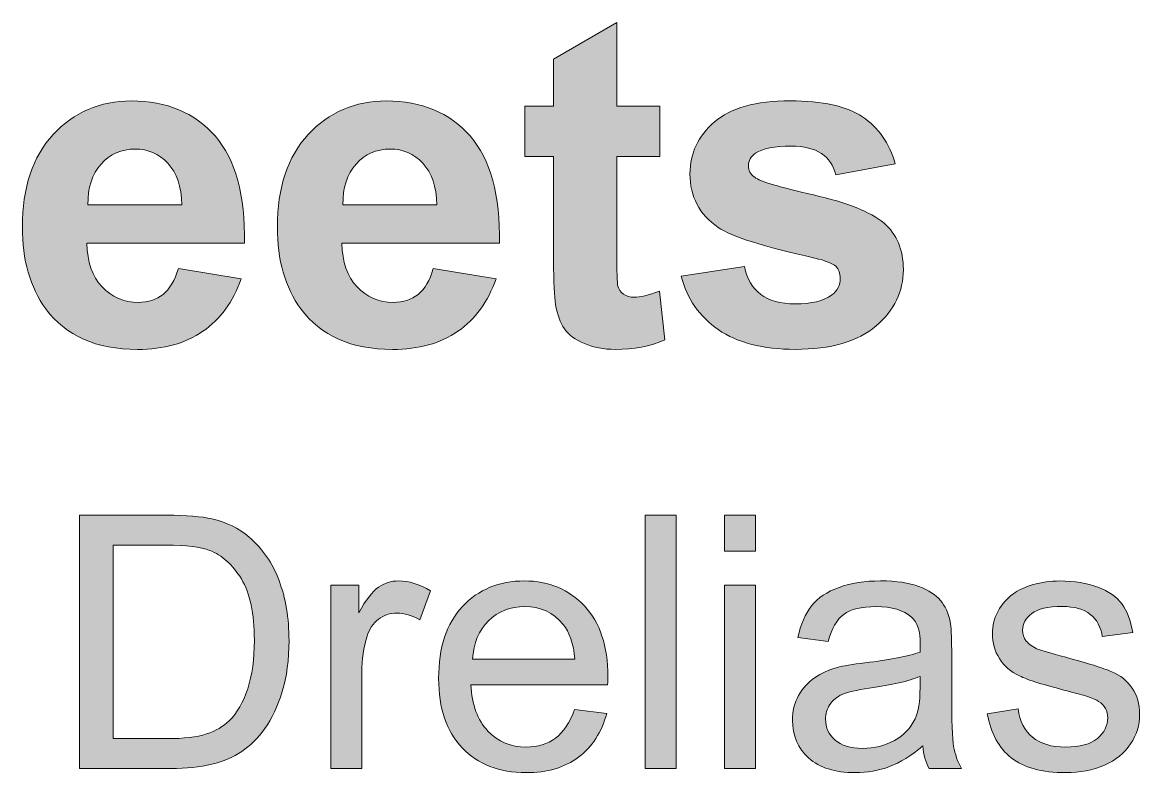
# Model space of a CAD drawing. Header units: inches. Extents: x 1117 to 1992, y -2324 to -585.
# Drawn here: x 1633.4 to 1655.5, y -1680.94 to -1666.1 of the extents above; entities that cross this region are included whole.
import ezdxf

# ---------------------------------------------------------------- set-up
doc = ezdxf.new("R2010")
doc.units = ezdxf.units.IN
doc.header["$MEASUREMENT"] = 0
doc.layers.add('Layer 1', color=7, linetype='Continuous')

# ---------------------------------------------------------------- blocks, each defined once
blk = doc.blocks.new('block 244')
at = {"layer": 'Layer 1', "true_color": 0x010101}
h = blk.add_hatch(color=18, dxfattribs=at)
h.dxf.hatch_style = 2
edge = h.paths.add_edge_path()
edge.add_spline(control_points=[(1646.009, -1667.756), (1646.009, -1667.756), (1646.009, -1668.749), (1646.009, -1668.749), (1646.009, -1668.749), (1645.159, -1668.749), (1645.159, -1668.749), (1645.159, -1668.749), (1645.159, -1670.645), (1645.159, -1670.645), (1645.159, -1671.028), (1645.166, -1671.252), (1645.183, -1671.316), (1645.199, -1671.379), (1645.236, -1671.431), (1645.293, -1671.472), (1645.351, -1671.513), (1645.421, -1671.534), (1645.504, -1671.534), (1645.619, -1671.534), (1645.787, -1671.495), (1646.004, -1671.415), (1646.004, -1671.415), (1646.111, -1672.38), (1646.111, -1672.38), (1645.822, -1672.505), (1645.494, -1672.566), (1645.128, -1672.566), (1644.903, -1672.566), (1644.701, -1672.529), (1644.521, -1672.453), (1644.34, -1672.378), (1644.208, -1672.281), (1644.125, -1672.161), (1644.041, -1672.041), (1643.982, -1671.88), (1643.95, -1671.676), (1643.923, -1671.531), (1643.91, -1671.239), (1643.91, -1670.799), (1643.91, -1670.799), (1643.91, -1668.748), (1643.91, -1668.748), (1643.91, -1668.748), (1643.338, -1668.748), (1643.338, -1668.748), (1643.338, -1668.748), (1643.338, -1667.756), (1643.338, -1667.756), (1643.338, -1667.756), (1643.91, -1667.756), (1643.91, -1667.756), (1643.91, -1667.756), (1643.91, -1666.822), (1643.91, -1666.822), (1643.91, -1666.822), (1645.159, -1666.095), (1645.159, -1666.095), (1645.159, -1666.095), (1645.159, -1667.756), (1645.159, -1667.756), (1645.159, -1667.756), (1646.009, -1667.756), (1646.009, -1667.756), (1646.009, -1667.756), (1646.009, -1667.756), (1646.009, -1667.756)], knot_values=[0, 0, 0, 0, 1, 1, 1, 2, 2, 2, 3, 3, 3, 4, 4, 4, 5, 5, 5, 6, 6, 6, 7, 7, 7, 8, 8, 8, 9, 9, 9, 10, 10, 10, 11, 11, 11, 12, 12, 12, 13, 13, 13, 14, 14, 14, 15, 15, 15, 16, 16, 16, 17, 17, 17, 18, 18, 18, 19, 19, 19, 20, 20, 20, 21, 21, 21, 22, 22, 22, 22], degree=3, periodic=1)
h = blk.add_hatch(color=18, dxfattribs=at)
h.dxf.hatch_style = 2
edge = h.paths.add_edge_path()
edge.add_spline(control_points=[(1636.487, -1670.963), (1636.487, -1670.963), (1637.727, -1671.171), (1637.727, -1671.171), (1637.568, -1671.626), (1637.316, -1671.972), (1636.972, -1672.209), (1636.627, -1672.448), (1636.197, -1672.567), (1635.681, -1672.567), (1634.863, -1672.567), (1634.258, -1672.299), (1633.865, -1671.765), (1633.555, -1671.337), (1633.401, -1670.797), (1633.401, -1670.144), (1633.401, -1669.365), (1633.605, -1668.754), (1634.011, -1668.313), (1634.419, -1667.872), (1634.934, -1667.651), (1635.558, -1667.651), (1636.257, -1667.651), (1636.81, -1667.882), (1637.213, -1668.344), (1637.618, -1668.807), (1637.811, -1669.514), (1637.794, -1670.468), (1637.794, -1670.468), (1634.676, -1670.468), (1634.676, -1670.468), (1634.684, -1670.837), (1634.786, -1671.124), (1634.978, -1671.329), (1635.169, -1671.534), (1635.409, -1671.637), (1635.695, -1671.637), (1635.89, -1671.637), (1636.054, -1671.585), (1636.187, -1671.478), (1636.318, -1671.371), (1636.419, -1671.2), (1636.487, -1670.963)], knot_values=[0, 0, 0, 0, 1, 1, 1, 2, 2, 2, 3, 3, 3, 4, 4, 4, 5, 5, 5, 6, 6, 6, 7, 7, 7, 8, 8, 8, 9, 9, 9, 10, 10, 10, 11, 11, 11, 12, 12, 12, 13, 13, 13, 14, 14, 14, 14], degree=3, periodic=1)
edge = h.paths.add_edge_path()
edge.add_spline(control_points=[(1636.557, -1669.705), (1636.549, -1669.345), (1636.455, -1669.072), (1636.278, -1668.884), (1636.101, -1668.697), (1635.886, -1668.603), (1635.632, -1668.603), (1635.36, -1668.603), (1635.136, -1668.702), (1634.958, -1668.9), (1634.781, -1669.098), (1634.694, -1669.366), (1634.697, -1669.705), (1634.697, -1669.705), (1636.557, -1669.705), (1636.557, -1669.705), (1636.557, -1669.705), (1636.557, -1669.705), (1636.557, -1669.705)], knot_values=[0, 0, 0, 0, 1, 1, 1, 2, 2, 2, 3, 3, 3, 4, 4, 4, 5, 5, 5, 6, 6, 6, 6], degree=3, periodic=1)
h = blk.add_hatch(color=18, dxfattribs=at)
h.dxf.hatch_style = 2
edge = h.paths.add_edge_path()
edge.add_spline(control_points=[(1641.531, -1670.963), (1641.531, -1670.963), (1642.771, -1671.171), (1642.771, -1671.171), (1642.612, -1671.626), (1642.36, -1671.972), (1642.016, -1672.209), (1641.672, -1672.448), (1641.242, -1672.567), (1640.725, -1672.567), (1639.907, -1672.567), (1639.302, -1672.299), (1638.91, -1671.765), (1638.599, -1671.337), (1638.445, -1670.797), (1638.445, -1670.144), (1638.445, -1669.365), (1638.649, -1668.754), (1639.056, -1668.313), (1639.463, -1667.872), (1639.978, -1667.651), (1640.602, -1667.651), (1641.301, -1667.651), (1641.854, -1667.882), (1642.258, -1668.344), (1642.662, -1668.807), (1642.855, -1669.514), (1642.839, -1670.468), (1642.839, -1670.468), (1639.721, -1670.468), (1639.721, -1670.468), (1639.729, -1670.837), (1639.83, -1671.124), (1640.022, -1671.329), (1640.214, -1671.534), (1640.454, -1671.637), (1640.739, -1671.637), (1640.935, -1671.637), (1641.099, -1671.585), (1641.232, -1671.478), (1641.363, -1671.371), (1641.463, -1671.2), (1641.531, -1670.963)], knot_values=[0, 0, 0, 0, 1, 1, 1, 2, 2, 2, 3, 3, 3, 4, 4, 4, 5, 5, 5, 6, 6, 6, 7, 7, 7, 8, 8, 8, 9, 9, 9, 10, 10, 10, 11, 11, 11, 12, 12, 12, 13, 13, 13, 14, 14, 14, 14], degree=3, periodic=1)
edge = h.paths.add_edge_path()
edge.add_spline(control_points=[(1641.602, -1669.705), (1641.593, -1669.345), (1641.5, -1669.072), (1641.323, -1668.884), (1641.146, -1668.697), (1640.93, -1668.603), (1640.676, -1668.603), (1640.404, -1668.603), (1640.18, -1668.702), (1640.003, -1668.9), (1639.826, -1669.098), (1639.739, -1669.366), (1639.741, -1669.705), (1639.741, -1669.705), (1641.602, -1669.705), (1641.602, -1669.705), (1641.602, -1669.705), (1641.602, -1669.705), (1641.602, -1669.705)], knot_values=[0, 0, 0, 0, 1, 1, 1, 2, 2, 2, 3, 3, 3, 4, 4, 4, 5, 5, 5, 6, 6, 6, 6], degree=3, periodic=1)
h = blk.add_hatch(color=18, dxfattribs=at)
h.dxf.hatch_style = 2
edge = h.paths.add_edge_path()
edge.add_spline(control_points=[(1646.435, -1671.118), (1646.435, -1671.118), (1647.684, -1670.928), (1647.684, -1670.928), (1647.736, -1671.171), (1647.845, -1671.354), (1648.007, -1671.479), (1648.17, -1671.604), (1648.397, -1671.667), (1648.689, -1671.667), (1649.011, -1671.667), (1649.253, -1671.608), (1649.416, -1671.49), (1649.526, -1671.408), (1649.58, -1671.296), (1649.58, -1671.158), (1649.58, -1671.063), (1649.55, -1670.986), (1649.491, -1670.923), (1649.429, -1670.864), (1649.291, -1670.81), (1649.075, -1670.759), (1648.071, -1670.538), (1647.434, -1670.336), (1647.166, -1670.152), (1646.794, -1669.898), (1646.608, -1669.545), (1646.608, -1669.093), (1646.608, -1668.686), (1646.768, -1668.343), (1647.091, -1668.066), (1647.412, -1667.789), (1647.911, -1667.649), (1648.588, -1667.649), (1649.231, -1667.649), (1649.709, -1667.754), (1650.023, -1667.965), (1650.335, -1668.174), (1650.551, -1668.484), (1650.669, -1668.895), (1650.669, -1668.895), (1649.496, -1669.112), (1649.496, -1669.112), (1649.444, -1668.928), (1649.35, -1668.788), (1649.209, -1668.691), (1649.069, -1668.594), (1648.869, -1668.545), (1648.609, -1668.545), (1648.281, -1668.545), (1648.047, -1668.591), (1647.905, -1668.682), (1647.81, -1668.747), (1647.764, -1668.832), (1647.764, -1668.935), (1647.764, -1669.024), (1647.805, -1669.099), (1647.888, -1669.161), (1648, -1669.244), (1648.388, -1669.36), (1649.05, -1669.511), (1649.714, -1669.661), (1650.176, -1669.846), (1650.44, -1670.064), (1650.7, -1670.285), (1650.829, -1670.594), (1650.829, -1670.989), (1650.829, -1671.421), (1650.649, -1671.791), (1650.29, -1672.101), (1649.929, -1672.411), (1649.396, -1672.566), (1648.691, -1672.566), (1648.05, -1672.566), (1647.543, -1672.436), (1647.169, -1672.176), (1646.794, -1671.917), (1646.55, -1671.564), (1646.435, -1671.118)], knot_values=[0, 0, 0, 0, 1, 1, 1, 2, 2, 2, 3, 3, 3, 4, 4, 4, 5, 5, 5, 6, 6, 6, 7, 7, 7, 8, 8, 8, 9, 9, 9, 10, 10, 10, 11, 11, 11, 12, 12, 12, 13, 13, 13, 14, 14, 14, 15, 15, 15, 16, 16, 16, 17, 17, 17, 18, 18, 18, 19, 19, 19, 20, 20, 20, 21, 21, 21, 22, 22, 22, 23, 23, 23, 24, 24, 24, 25, 25, 25, 26, 26, 26, 26], degree=3, periodic=1)
h = blk.add_hatch(color=18, dxfattribs=at)
h.dxf.hatch_style = 2
edge = h.paths.add_edge_path()
edge.add_spline(control_points=[(1634.532, -1680.86), (1634.532, -1680.86), (1634.532, -1675.849), (1634.532, -1675.849), (1634.532, -1675.849), (1636.258, -1675.849), (1636.258, -1675.849), (1636.648, -1675.849), (1636.945, -1675.874), (1637.15, -1675.921), (1637.437, -1675.988), (1637.682, -1676.106), (1637.885, -1676.28), (1638.149, -1676.504), (1638.347, -1676.789), (1638.478, -1677.137), (1638.609, -1677.484), (1638.676, -1677.881), (1638.676, -1678.328), (1638.676, -1678.708), (1638.631, -1679.045), (1638.542, -1679.339), (1638.453, -1679.633), (1638.339, -1679.876), (1638.199, -1680.069), (1638.061, -1680.262), (1637.908, -1680.413), (1637.743, -1680.523), (1637.578, -1680.634), (1637.379, -1680.718), (1637.146, -1680.775), (1636.913, -1680.832), (1636.643, -1680.86), (1636.341, -1680.86), (1636.341, -1680.86), (1634.532, -1680.86), (1634.532, -1680.86), (1634.532, -1680.86), (1634.532, -1680.86), (1634.532, -1680.86)], knot_values=[0, 0, 0, 0, 1, 1, 1, 2, 2, 2, 3, 3, 3, 4, 4, 4, 5, 5, 5, 6, 6, 6, 7, 7, 7, 8, 8, 8, 9, 9, 9, 10, 10, 10, 11, 11, 11, 12, 12, 12, 13, 13, 13, 13], degree=3, periodic=1)
edge = h.paths.add_edge_path()
edge.add_spline(control_points=[(1635.195, -1680.269), (1635.195, -1680.269), (1636.265, -1680.269), (1636.265, -1680.269), (1636.595, -1680.269), (1636.854, -1680.239), (1637.043, -1680.176), (1637.23, -1680.115), (1637.381, -1680.028), (1637.491, -1679.917), (1637.648, -1679.76), (1637.77, -1679.549), (1637.859, -1679.283), (1637.947, -1679.018), (1637.99, -1678.696), (1637.99, -1678.318), (1637.99, -1677.794), (1637.904, -1677.391), (1637.733, -1677.109), (1637.561, -1676.828), (1637.352, -1676.639), (1637.106, -1676.543), (1636.928, -1676.475), (1636.643, -1676.441), (1636.248, -1676.441), (1636.248, -1676.441), (1635.195, -1676.441), (1635.195, -1676.441), (1635.195, -1676.441), (1635.195, -1680.269), (1635.195, -1680.269), (1635.195, -1680.269), (1635.195, -1680.269), (1635.195, -1680.269)], knot_values=[0, 0, 0, 0, 1, 1, 1, 2, 2, 2, 3, 3, 3, 4, 4, 4, 5, 5, 5, 6, 6, 6, 7, 7, 7, 8, 8, 8, 9, 9, 9, 10, 10, 10, 11, 11, 11, 11], degree=3, periodic=1)
h = blk.add_hatch(color=18, dxfattribs=at)
h.dxf.hatch_style = 2
h.paths.add_polyline_path([(1645.719, -1680.86), (1645.719, -1675.849), (1646.335, -1675.849), (1646.335, -1680.86)])
h = blk.add_hatch(color=18, dxfattribs=at)
h.dxf.hatch_style = 2
h.paths.add_polyline_path([(1647.292, -1676.557), (1647.292, -1675.849), (1647.907, -1675.849), (1647.907, -1676.557)])
h.paths.add_polyline_path([(1647.292, -1680.86), (1647.292, -1677.23), (1647.907, -1677.23), (1647.907, -1680.86)])
h = blk.add_hatch(color=18, dxfattribs=at)
h.dxf.hatch_style = 2
edge = h.paths.add_edge_path()
edge.add_spline(control_points=[(1639.502, -1680.86), (1639.502, -1680.86), (1639.502, -1677.23), (1639.502, -1677.23), (1639.502, -1677.23), (1640.056, -1677.23), (1640.056, -1677.23), (1640.056, -1677.23), (1640.056, -1677.781), (1640.056, -1677.781), (1640.196, -1677.524), (1640.327, -1677.354), (1640.446, -1677.272), (1640.565, -1677.19), (1640.697, -1677.148), (1640.841, -1677.148), (1641.048, -1677.148), (1641.26, -1677.215), (1641.473, -1677.347), (1641.473, -1677.347), (1641.261, -1677.918), (1641.261, -1677.918), (1641.11, -1677.829), (1640.96, -1677.785), (1640.81, -1677.785), (1640.676, -1677.785), (1640.555, -1677.825), (1640.448, -1677.906), (1640.341, -1677.987), (1640.264, -1678.099), (1640.22, -1678.243), (1640.151, -1678.462), (1640.117, -1678.701), (1640.117, -1678.961), (1640.117, -1678.961), (1640.117, -1680.861), (1640.117, -1680.861), (1640.117, -1680.861), (1639.502, -1680.86), (1639.502, -1680.86), (1639.502, -1680.86), (1639.502, -1680.86), (1639.502, -1680.86)], knot_values=[0, 0, 0, 0, 1, 1, 1, 2, 2, 2, 3, 3, 3, 4, 4, 4, 5, 5, 5, 6, 6, 6, 7, 7, 7, 8, 8, 8, 9, 9, 9, 10, 10, 10, 11, 11, 11, 12, 12, 12, 13, 13, 13, 14, 14, 14, 14], degree=3, periodic=1)
h = blk.add_hatch(color=18, dxfattribs=at)
h.dxf.hatch_style = 2
edge = h.paths.add_edge_path()
edge.add_spline(control_points=[(1644.325, -1679.691), (1644.325, -1679.691), (1644.96, -1679.77), (1644.96, -1679.77), (1644.861, -1680.142), (1644.674, -1680.43), (1644.404, -1680.635), (1644.132, -1680.84), (1643.786, -1680.942), (1643.365, -1680.942), (1642.834, -1680.942), (1642.413, -1680.779), (1642.102, -1680.452), (1641.791, -1680.124), (1641.636, -1679.666), (1641.636, -1679.076), (1641.636, -1678.466), (1641.793, -1677.992), (1642.107, -1677.655), (1642.423, -1677.317), (1642.831, -1677.148), (1643.332, -1677.148), (1643.817, -1677.148), (1644.214, -1677.314), (1644.521, -1677.644), (1644.828, -1677.975), (1644.983, -1678.439), (1644.983, -1679.038), (1644.983, -1679.075), (1644.982, -1679.13), (1644.979, -1679.203), (1644.979, -1679.203), (1642.273, -1679.203), (1642.273, -1679.203), (1642.295, -1679.601), (1642.408, -1679.906), (1642.611, -1680.119), (1642.813, -1680.331), (1643.066, -1680.437), (1643.369, -1680.437), (1643.595, -1680.437), (1643.788, -1680.377), (1643.947, -1680.259), (1644.105, -1680.14), (1644.231, -1679.951), (1644.325, -1679.691)], knot_values=[0, 0, 0, 0, 1, 1, 1, 2, 2, 2, 3, 3, 3, 4, 4, 4, 5, 5, 5, 6, 6, 6, 7, 7, 7, 8, 8, 8, 9, 9, 9, 10, 10, 10, 11, 11, 11, 12, 12, 12, 13, 13, 13, 14, 14, 14, 15, 15, 15, 15], degree=3, periodic=1)
edge = h.paths.add_edge_path()
edge.add_spline(control_points=[(1642.305, -1678.697), (1642.305, -1678.697), (1644.332, -1678.697), (1644.332, -1678.697), (1644.304, -1678.391), (1644.226, -1678.162), (1644.099, -1678.01), (1643.902, -1677.773), (1643.649, -1677.654), (1643.337, -1677.654), (1643.055, -1677.654), (1642.816, -1677.749), (1642.624, -1677.938), (1642.431, -1678.127), (1642.325, -1678.38), (1642.305, -1678.697)], knot_values=[0, 0, 0, 0, 1, 1, 1, 2, 2, 2, 3, 3, 3, 4, 4, 4, 5, 5, 5, 5], degree=3, periodic=1)
h = blk.add_hatch(color=18, dxfattribs=at)
h.dxf.hatch_style = 2
edge = h.paths.add_edge_path()
edge.add_spline(control_points=[(1651.212, -1680.413), (1650.984, -1680.607), (1650.764, -1680.744), (1650.554, -1680.823), (1650.343, -1680.903), (1650.117, -1680.942), (1649.876, -1680.942), (1649.477, -1680.942), (1649.171, -1680.846), (1648.956, -1680.651), (1648.743, -1680.456), (1648.635, -1680.206), (1648.635, -1679.904), (1648.635, -1679.726), (1648.676, -1679.564), (1648.757, -1679.417), (1648.838, -1679.27), (1648.943, -1679.152), (1649.074, -1679.063), (1649.205, -1678.975), (1649.353, -1678.907), (1649.517, -1678.862), (1649.638, -1678.83), (1649.82, -1678.799), (1650.065, -1678.769), (1650.56, -1678.71), (1650.926, -1678.639), (1651.161, -1678.557), (1651.163, -1678.472), (1651.164, -1678.418), (1651.164, -1678.396), (1651.164, -1678.146), (1651.107, -1677.969), (1650.991, -1677.866), (1650.834, -1677.727), (1650.6, -1677.657), (1650.29, -1677.657), (1650.001, -1677.657), (1649.787, -1677.708), (1649.65, -1677.81), (1649.512, -1677.911), (1649.41, -1678.091), (1649.345, -1678.348), (1649.345, -1678.348), (1648.743, -1678.266), (1648.743, -1678.266), (1648.797, -1678.009), (1648.887, -1677.801), (1649.013, -1677.642), (1649.138, -1677.484), (1649.319, -1677.362), (1649.557, -1677.276), (1649.794, -1677.191), (1650.068, -1677.148), (1650.38, -1677.148), (1650.69, -1677.148), (1650.942, -1677.185), (1651.135, -1677.258), (1651.329, -1677.331), (1651.472, -1677.423), (1651.563, -1677.533), (1651.655, -1677.643), (1651.718, -1677.783), (1651.754, -1677.952), (1651.775, -1678.057), (1651.785, -1678.246), (1651.785, -1678.519), (1651.785, -1678.519), (1651.785, -1679.339), (1651.785, -1679.339), (1651.785, -1679.911), (1651.798, -1680.273), (1651.824, -1680.424), (1651.85, -1680.576), (1651.902, -1680.721), (1651.979, -1680.86), (1651.979, -1680.86), (1651.337, -1680.86), (1651.337, -1680.86), (1651.271, -1680.733), (1651.23, -1680.583), (1651.212, -1680.413)], knot_values=[0, 0, 0, 0, 1, 1, 1, 2, 2, 2, 3, 3, 3, 4, 4, 4, 5, 5, 5, 6, 6, 6, 7, 7, 7, 8, 8, 8, 9, 9, 9, 10, 10, 10, 11, 11, 11, 12, 12, 12, 13, 13, 13, 14, 14, 14, 15, 15, 15, 16, 16, 16, 17, 17, 17, 18, 18, 18, 19, 19, 19, 20, 20, 20, 21, 21, 21, 22, 22, 22, 23, 23, 23, 24, 24, 24, 25, 25, 25, 26, 26, 26, 27, 27, 27, 27], degree=3, periodic=1)
edge = h.paths.add_edge_path()
edge.add_spline(control_points=[(1651.161, -1679.039), (1650.937, -1679.13), (1650.602, -1679.207), (1650.156, -1679.271), (1649.903, -1679.308), (1649.723, -1679.349), (1649.619, -1679.394), (1649.514, -1679.44), (1649.434, -1679.506), (1649.376, -1679.594), (1649.319, -1679.682), (1649.291, -1679.779), (1649.291, -1679.886), (1649.291, -1680.05), (1649.353, -1680.188), (1649.477, -1680.297), (1649.601, -1680.406), (1649.782, -1680.461), (1650.022, -1680.461), (1650.259, -1680.461), (1650.47, -1680.409), (1650.654, -1680.306), (1650.838, -1680.202), (1650.975, -1680.06), (1651.06, -1679.88), (1651.127, -1679.741), (1651.16, -1679.536), (1651.16, -1679.265), (1651.16, -1679.265), (1651.161, -1679.039), (1651.161, -1679.039), (1651.161, -1679.039), (1651.161, -1679.039), (1651.161, -1679.039)], knot_values=[0, 0, 0, 0, 1, 1, 1, 2, 2, 2, 3, 3, 3, 4, 4, 4, 5, 5, 5, 6, 6, 6, 7, 7, 7, 8, 8, 8, 9, 9, 9, 10, 10, 10, 11, 11, 11, 11], degree=3, periodic=1)
h = blk.add_hatch(color=18, dxfattribs=at)
h.dxf.hatch_style = 2
edge = h.paths.add_edge_path()
edge.add_spline(control_points=[(1652.49, -1679.777), (1652.49, -1679.777), (1653.099, -1679.681), (1653.099, -1679.681), (1653.133, -1679.925), (1653.228, -1680.112), (1653.384, -1680.242), (1653.54, -1680.372), (1653.759, -1680.437), (1654.039, -1680.437), (1654.321, -1680.437), (1654.531, -1680.379), (1654.668, -1680.264), (1654.804, -1680.149), (1654.873, -1680.014), (1654.873, -1679.86), (1654.873, -1679.72), (1654.812, -1679.611), (1654.691, -1679.531), (1654.607, -1679.477), (1654.397, -1679.407), (1654.062, -1679.322), (1653.611, -1679.208), (1653.298, -1679.11), (1653.124, -1679.027), (1652.95, -1678.944), (1652.818, -1678.828), (1652.728, -1678.682), (1652.637, -1678.535), (1652.592, -1678.373), (1652.592, -1678.194), (1652.592, -1678.033), (1652.629, -1677.883), (1652.703, -1677.745), (1652.777, -1677.608), (1652.878, -1677.493), (1653.005, -1677.401), (1653.1, -1677.331), (1653.231, -1677.271), (1653.396, -1677.222), (1653.56, -1677.173), (1653.739, -1677.149), (1653.927, -1677.149), (1654.213, -1677.149), (1654.463, -1677.19), (1654.677, -1677.272), (1654.893, -1677.354), (1655.052, -1677.465), (1655.155, -1677.605), (1655.258, -1677.745), (1655.328, -1677.933), (1655.367, -1678.168), (1655.367, -1678.168), (1654.765, -1678.249), (1654.765, -1678.249), (1654.738, -1678.063), (1654.659, -1677.917), (1654.528, -1677.812), (1654.397, -1677.707), (1654.212, -1677.655), (1653.973, -1677.655), (1653.69, -1677.655), (1653.488, -1677.702), (1653.368, -1677.795), (1653.247, -1677.889), (1653.187, -1677.998), (1653.187, -1678.124), (1653.187, -1678.203), (1653.211, -1678.275), (1653.262, -1678.338), (1653.312, -1678.405), (1653.391, -1678.459), (1653.498, -1678.502), (1653.559, -1678.525), (1653.74, -1678.578), (1654.041, -1678.659), (1654.476, -1678.775), (1654.78, -1678.871), (1654.952, -1678.945), (1655.124, -1679.019), (1655.259, -1679.127), (1655.357, -1679.268), (1655.455, -1679.409), (1655.504, -1679.584), (1655.504, -1679.794), (1655.504, -1679.999), (1655.445, -1680.192), (1655.324, -1680.374), (1655.204, -1680.555), (1655.032, -1680.695), (1654.806, -1680.794), (1654.58, -1680.893), (1654.325, -1680.942), (1654.041, -1680.942), (1653.569, -1680.942), (1653.209, -1680.845), (1652.962, -1680.648), (1652.716, -1680.452), (1652.559, -1680.162), (1652.49, -1679.777)], knot_values=[0, 0, 0, 0, 1, 1, 1, 2, 2, 2, 3, 3, 3, 4, 4, 4, 5, 5, 5, 6, 6, 6, 7, 7, 7, 8, 8, 8, 9, 9, 9, 10, 10, 10, 11, 11, 11, 12, 12, 12, 13, 13, 13, 14, 14, 14, 15, 15, 15, 16, 16, 16, 17, 17, 17, 18, 18, 18, 19, 19, 19, 20, 20, 20, 21, 21, 21, 22, 22, 22, 23, 23, 23, 24, 24, 24, 25, 25, 25, 26, 26, 26, 27, 27, 27, 28, 28, 28, 29, 29, 29, 30, 30, 30, 31, 31, 31, 32, 32, 32, 33, 33, 33, 33], degree=3, periodic=1)
at = {"layer": 'Layer 1', "lineweight": 0}
for points in [[(1645.719, -1680.86), (1645.719, -1675.849), (1646.335, -1675.849), (1646.335, -1680.86), (1645.719, -1680.86)], [(1647.292, -1676.557), (1647.292, -1675.849), (1647.907, -1675.849), (1647.907, -1676.557), (1647.292, -1676.557)], [(1647.292, -1680.86), (1647.292, -1677.23), (1647.907, -1677.23), (1647.907, -1680.86), (1647.292, -1680.86)]]:
    blk.add_lwpolyline(points, dxfattribs=at)
for points, knots in [([(1646.009, -1667.756), (1646.009, -1667.756), (1646.009, -1668.749), (1646.009, -1668.749), (1646.009, -1668.749), (1645.159, -1668.749), (1645.159, -1668.749), (1645.159, -1668.749), (1645.159, -1670.645), (1645.159, -1670.645), (1645.159, -1671.028), (1645.166, -1671.252), (1645.183, -1671.316), (1645.199, -1671.379), (1645.236, -1671.431), (1645.293, -1671.472), (1645.351, -1671.513), (1645.421, -1671.534), (1645.504, -1671.534), (1645.619, -1671.534), (1645.787, -1671.495), (1646.004, -1671.415), (1646.004, -1671.415), (1646.111, -1672.38), (1646.111, -1672.38), (1645.822, -1672.505), (1645.494, -1672.566), (1645.128, -1672.566), (1644.903, -1672.566), (1644.701, -1672.529), (1644.521, -1672.453), (1644.34, -1672.378), (1644.208, -1672.281), (1644.125, -1672.161), (1644.041, -1672.041), (1643.982, -1671.88), (1643.95, -1671.676), (1643.923, -1671.531), (1643.91, -1671.239), (1643.91, -1670.799), (1643.91, -1670.799), (1643.91, -1668.748), (1643.91, -1668.748), (1643.91, -1668.748), (1643.338, -1668.748), (1643.338, -1668.748), (1643.338, -1668.748), (1643.338, -1667.756), (1643.338, -1667.756), (1643.338, -1667.756), (1643.91, -1667.756), (1643.91, -1667.756), (1643.91, -1667.756), (1643.91, -1666.822), (1643.91, -1666.822), (1643.91, -1666.822), (1645.159, -1666.095), (1645.159, -1666.095), (1645.159, -1666.095), (1645.159, -1667.756), (1645.159, -1667.756), (1645.159, -1667.756), (1646.009, -1667.756), (1646.009, -1667.756), (1646.009, -1667.756), (1646.009, -1667.756), (1646.009, -1667.756)], [0, 0, 0, 0, 1, 1, 1, 2, 2, 2, 3, 3, 3, 4, 4, 4, 5, 5, 5, 6, 6, 6, 7, 7, 7, 8, 8, 8, 9, 9, 9, 10, 10, 10, 11, 11, 11, 12, 12, 12, 13, 13, 13, 14, 14, 14, 15, 15, 15, 16, 16, 16, 17, 17, 17, 18, 18, 18, 19, 19, 19, 20, 20, 20, 21, 21, 21, 22, 22, 22, 22]), ([(1636.487, -1670.963), (1636.487, -1670.963), (1637.727, -1671.171), (1637.727, -1671.171), (1637.568, -1671.626), (1637.316, -1671.972), (1636.972, -1672.209), (1636.627, -1672.448), (1636.197, -1672.567), (1635.681, -1672.567), (1634.863, -1672.567), (1634.258, -1672.299), (1633.865, -1671.765), (1633.555, -1671.337), (1633.401, -1670.797), (1633.401, -1670.144), (1633.401, -1669.365), (1633.605, -1668.754), (1634.011, -1668.313), (1634.419, -1667.872), (1634.934, -1667.651), (1635.558, -1667.651), (1636.257, -1667.651), (1636.81, -1667.882), (1637.213, -1668.344), (1637.618, -1668.807), (1637.811, -1669.514), (1637.794, -1670.468), (1637.794, -1670.468), (1634.676, -1670.468), (1634.676, -1670.468), (1634.684, -1670.837), (1634.786, -1671.124), (1634.978, -1671.329), (1635.169, -1671.534), (1635.409, -1671.637), (1635.695, -1671.637), (1635.89, -1671.637), (1636.054, -1671.585), (1636.187, -1671.478), (1636.318, -1671.371), (1636.419, -1671.2), (1636.487, -1670.963)], [0, 0, 0, 0, 1, 1, 1, 2, 2, 2, 3, 3, 3, 4, 4, 4, 5, 5, 5, 6, 6, 6, 7, 7, 7, 8, 8, 8, 9, 9, 9, 10, 10, 10, 11, 11, 11, 12, 12, 12, 13, 13, 13, 14, 14, 14, 14]), ([(1641.531, -1670.963), (1641.531, -1670.963), (1642.771, -1671.171), (1642.771, -1671.171), (1642.612, -1671.626), (1642.36, -1671.972), (1642.016, -1672.209), (1641.672, -1672.448), (1641.242, -1672.567), (1640.725, -1672.567), (1639.907, -1672.567), (1639.302, -1672.299), (1638.91, -1671.765), (1638.599, -1671.337), (1638.445, -1670.797), (1638.445, -1670.144), (1638.445, -1669.365), (1638.649, -1668.754), (1639.056, -1668.313), (1639.463, -1667.872), (1639.978, -1667.651), (1640.602, -1667.651), (1641.301, -1667.651), (1641.854, -1667.882), (1642.258, -1668.344), (1642.662, -1668.807), (1642.855, -1669.514), (1642.839, -1670.468), (1642.839, -1670.468), (1639.721, -1670.468), (1639.721, -1670.468), (1639.729, -1670.837), (1639.83, -1671.124), (1640.022, -1671.329), (1640.214, -1671.534), (1640.454, -1671.637), (1640.739, -1671.637), (1640.935, -1671.637), (1641.099, -1671.585), (1641.232, -1671.478), (1641.363, -1671.371), (1641.463, -1671.2), (1641.531, -1670.963)], [0, 0, 0, 0, 1, 1, 1, 2, 2, 2, 3, 3, 3, 4, 4, 4, 5, 5, 5, 6, 6, 6, 7, 7, 7, 8, 8, 8, 9, 9, 9, 10, 10, 10, 11, 11, 11, 12, 12, 12, 13, 13, 13, 14, 14, 14, 14]), ([(1646.435, -1671.118), (1646.435, -1671.118), (1647.684, -1670.928), (1647.684, -1670.928), (1647.736, -1671.171), (1647.845, -1671.354), (1648.007, -1671.479), (1648.17, -1671.604), (1648.397, -1671.667), (1648.689, -1671.667), (1649.011, -1671.667), (1649.253, -1671.608), (1649.416, -1671.49), (1649.526, -1671.408), (1649.58, -1671.296), (1649.58, -1671.158), (1649.58, -1671.063), (1649.55, -1670.986), (1649.491, -1670.923), (1649.429, -1670.864), (1649.291, -1670.81), (1649.075, -1670.759), (1648.071, -1670.538), (1647.434, -1670.336), (1647.166, -1670.152), (1646.794, -1669.898), (1646.608, -1669.545), (1646.608, -1669.093), (1646.608, -1668.686), (1646.768, -1668.343), (1647.091, -1668.066), (1647.412, -1667.789), (1647.911, -1667.649), (1648.588, -1667.649), (1649.231, -1667.649), (1649.709, -1667.754), (1650.023, -1667.965), (1650.335, -1668.174), (1650.551, -1668.484), (1650.669, -1668.895), (1650.669, -1668.895), (1649.496, -1669.112), (1649.496, -1669.112), (1649.444, -1668.928), (1649.35, -1668.788), (1649.209, -1668.691), (1649.069, -1668.594), (1648.869, -1668.545), (1648.609, -1668.545), (1648.281, -1668.545), (1648.047, -1668.591), (1647.905, -1668.682), (1647.81, -1668.747), (1647.764, -1668.832), (1647.764, -1668.935), (1647.764, -1669.024), (1647.805, -1669.099), (1647.888, -1669.161), (1648, -1669.244), (1648.388, -1669.36), (1649.05, -1669.511), (1649.714, -1669.661), (1650.176, -1669.846), (1650.44, -1670.064), (1650.7, -1670.285), (1650.829, -1670.594), (1650.829, -1670.989), (1650.829, -1671.421), (1650.649, -1671.791), (1650.29, -1672.101), (1649.929, -1672.411), (1649.396, -1672.566), (1648.691, -1672.566), (1648.05, -1672.566), (1647.543, -1672.436), (1647.169, -1672.176), (1646.794, -1671.917), (1646.55, -1671.564), (1646.435, -1671.118)], [0, 0, 0, 0, 1, 1, 1, 2, 2, 2, 3, 3, 3, 4, 4, 4, 5, 5, 5, 6, 6, 6, 7, 7, 7, 8, 8, 8, 9, 9, 9, 10, 10, 10, 11, 11, 11, 12, 12, 12, 13, 13, 13, 14, 14, 14, 15, 15, 15, 16, 16, 16, 17, 17, 17, 18, 18, 18, 19, 19, 19, 20, 20, 20, 21, 21, 21, 22, 22, 22, 23, 23, 23, 24, 24, 24, 25, 25, 25, 26, 26, 26, 26]), ([(1636.557, -1669.705), (1636.549, -1669.345), (1636.455, -1669.072), (1636.278, -1668.884), (1636.101, -1668.697), (1635.886, -1668.603), (1635.632, -1668.603), (1635.36, -1668.603), (1635.136, -1668.702), (1634.958, -1668.9), (1634.781, -1669.098), (1634.694, -1669.366), (1634.697, -1669.705), (1634.697, -1669.705), (1636.557, -1669.705), (1636.557, -1669.705), (1636.557, -1669.705), (1636.557, -1669.705), (1636.557, -1669.705)], [0, 0, 0, 0, 1, 1, 1, 2, 2, 2, 3, 3, 3, 4, 4, 4, 5, 5, 5, 6, 6, 6, 6]), ([(1641.602, -1669.705), (1641.593, -1669.345), (1641.5, -1669.072), (1641.323, -1668.884), (1641.146, -1668.697), (1640.93, -1668.603), (1640.676, -1668.603), (1640.404, -1668.603), (1640.18, -1668.702), (1640.003, -1668.9), (1639.826, -1669.098), (1639.739, -1669.366), (1639.741, -1669.705), (1639.741, -1669.705), (1641.602, -1669.705), (1641.602, -1669.705), (1641.602, -1669.705), (1641.602, -1669.705), (1641.602, -1669.705)], [0, 0, 0, 0, 1, 1, 1, 2, 2, 2, 3, 3, 3, 4, 4, 4, 5, 5, 5, 6, 6, 6, 6]), ([(1634.532, -1680.86), (1634.532, -1680.86), (1634.532, -1675.849), (1634.532, -1675.849), (1634.532, -1675.849), (1636.258, -1675.849), (1636.258, -1675.849), (1636.648, -1675.849), (1636.945, -1675.874), (1637.15, -1675.921), (1637.437, -1675.988), (1637.682, -1676.106), (1637.885, -1676.28), (1638.149, -1676.504), (1638.347, -1676.789), (1638.478, -1677.137), (1638.609, -1677.484), (1638.676, -1677.881), (1638.676, -1678.328), (1638.676, -1678.708), (1638.631, -1679.045), (1638.542, -1679.339), (1638.453, -1679.633), (1638.339, -1679.876), (1638.199, -1680.069), (1638.061, -1680.262), (1637.908, -1680.413), (1637.743, -1680.523), (1637.578, -1680.634), (1637.379, -1680.718), (1637.146, -1680.775), (1636.913, -1680.832), (1636.643, -1680.86), (1636.341, -1680.86), (1636.341, -1680.86), (1634.532, -1680.86), (1634.532, -1680.86), (1634.532, -1680.86), (1634.532, -1680.86), (1634.532, -1680.86)], [0, 0, 0, 0, 1, 1, 1, 2, 2, 2, 3, 3, 3, 4, 4, 4, 5, 5, 5, 6, 6, 6, 7, 7, 7, 8, 8, 8, 9, 9, 9, 10, 10, 10, 11, 11, 11, 12, 12, 12, 13, 13, 13, 13]), ([(1635.195, -1680.269), (1635.195, -1680.269), (1636.265, -1680.269), (1636.265, -1680.269), (1636.595, -1680.269), (1636.854, -1680.239), (1637.043, -1680.176), (1637.23, -1680.115), (1637.381, -1680.028), (1637.491, -1679.917), (1637.648, -1679.76), (1637.77, -1679.549), (1637.859, -1679.283), (1637.947, -1679.018), (1637.99, -1678.696), (1637.99, -1678.318), (1637.99, -1677.794), (1637.904, -1677.391), (1637.733, -1677.109), (1637.561, -1676.828), (1637.352, -1676.639), (1637.106, -1676.543), (1636.928, -1676.475), (1636.643, -1676.441), (1636.248, -1676.441), (1636.248, -1676.441), (1635.195, -1676.441), (1635.195, -1676.441), (1635.195, -1676.441), (1635.195, -1680.269), (1635.195, -1680.269), (1635.195, -1680.269), (1635.195, -1680.269), (1635.195, -1680.269)], [0, 0, 0, 0, 1, 1, 1, 2, 2, 2, 3, 3, 3, 4, 4, 4, 5, 5, 5, 6, 6, 6, 7, 7, 7, 8, 8, 8, 9, 9, 9, 10, 10, 10, 11, 11, 11, 11]), ([(1639.502, -1680.86), (1639.502, -1680.86), (1639.502, -1677.23), (1639.502, -1677.23), (1639.502, -1677.23), (1640.056, -1677.23), (1640.056, -1677.23), (1640.056, -1677.23), (1640.056, -1677.781), (1640.056, -1677.781), (1640.196, -1677.524), (1640.327, -1677.354), (1640.446, -1677.272), (1640.565, -1677.19), (1640.697, -1677.148), (1640.841, -1677.148), (1641.048, -1677.148), (1641.26, -1677.215), (1641.473, -1677.347), (1641.473, -1677.347), (1641.261, -1677.918), (1641.261, -1677.918), (1641.11, -1677.829), (1640.96, -1677.785), (1640.81, -1677.785), (1640.676, -1677.785), (1640.555, -1677.825), (1640.448, -1677.906), (1640.341, -1677.987), (1640.264, -1678.099), (1640.22, -1678.243), (1640.151, -1678.462), (1640.117, -1678.701), (1640.117, -1678.961), (1640.117, -1678.961), (1640.117, -1680.861), (1640.117, -1680.861), (1640.117, -1680.861), (1639.502, -1680.86), (1639.502, -1680.86), (1639.502, -1680.86), (1639.502, -1680.86), (1639.502, -1680.86)], [0, 0, 0, 0, 1, 1, 1, 2, 2, 2, 3, 3, 3, 4, 4, 4, 5, 5, 5, 6, 6, 6, 7, 7, 7, 8, 8, 8, 9, 9, 9, 10, 10, 10, 11, 11, 11, 12, 12, 12, 13, 13, 13, 14, 14, 14, 14]), ([(1644.325, -1679.691), (1644.325, -1679.691), (1644.96, -1679.77), (1644.96, -1679.77), (1644.861, -1680.142), (1644.674, -1680.43), (1644.404, -1680.635), (1644.132, -1680.84), (1643.786, -1680.942), (1643.365, -1680.942), (1642.834, -1680.942), (1642.413, -1680.779), (1642.102, -1680.452), (1641.791, -1680.124), (1641.636, -1679.666), (1641.636, -1679.076), (1641.636, -1678.466), (1641.793, -1677.992), (1642.107, -1677.655), (1642.423, -1677.317), (1642.831, -1677.148), (1643.332, -1677.148), (1643.817, -1677.148), (1644.214, -1677.314), (1644.521, -1677.644), (1644.828, -1677.975), (1644.983, -1678.439), (1644.983, -1679.038), (1644.983, -1679.075), (1644.982, -1679.13), (1644.979, -1679.203), (1644.979, -1679.203), (1642.273, -1679.203), (1642.273, -1679.203), (1642.295, -1679.601), (1642.408, -1679.906), (1642.611, -1680.119), (1642.813, -1680.331), (1643.066, -1680.437), (1643.369, -1680.437), (1643.595, -1680.437), (1643.788, -1680.377), (1643.947, -1680.259), (1644.105, -1680.14), (1644.231, -1679.951), (1644.325, -1679.691)], [0, 0, 0, 0, 1, 1, 1, 2, 2, 2, 3, 3, 3, 4, 4, 4, 5, 5, 5, 6, 6, 6, 7, 7, 7, 8, 8, 8, 9, 9, 9, 10, 10, 10, 11, 11, 11, 12, 12, 12, 13, 13, 13, 14, 14, 14, 15, 15, 15, 15]), ([(1651.212, -1680.413), (1650.984, -1680.607), (1650.764, -1680.744), (1650.554, -1680.823), (1650.343, -1680.903), (1650.117, -1680.942), (1649.876, -1680.942), (1649.477, -1680.942), (1649.171, -1680.846), (1648.956, -1680.651), (1648.743, -1680.456), (1648.635, -1680.206), (1648.635, -1679.904), (1648.635, -1679.726), (1648.676, -1679.564), (1648.757, -1679.417), (1648.838, -1679.27), (1648.943, -1679.152), (1649.074, -1679.063), (1649.205, -1678.975), (1649.353, -1678.907), (1649.517, -1678.862), (1649.638, -1678.83), (1649.82, -1678.799), (1650.065, -1678.769), (1650.56, -1678.71), (1650.926, -1678.639), (1651.161, -1678.557), (1651.163, -1678.472), (1651.164, -1678.418), (1651.164, -1678.396), (1651.164, -1678.146), (1651.107, -1677.969), (1650.991, -1677.866), (1650.834, -1677.727), (1650.6, -1677.657), (1650.29, -1677.657), (1650.001, -1677.657), (1649.787, -1677.708), (1649.65, -1677.81), (1649.512, -1677.911), (1649.41, -1678.091), (1649.345, -1678.348), (1649.345, -1678.348), (1648.743, -1678.266), (1648.743, -1678.266), (1648.797, -1678.009), (1648.887, -1677.801), (1649.013, -1677.642), (1649.138, -1677.484), (1649.319, -1677.362), (1649.557, -1677.276), (1649.794, -1677.191), (1650.068, -1677.148), (1650.38, -1677.148), (1650.69, -1677.148), (1650.942, -1677.185), (1651.135, -1677.258), (1651.329, -1677.331), (1651.472, -1677.423), (1651.563, -1677.533), (1651.655, -1677.643), (1651.718, -1677.783), (1651.754, -1677.952), (1651.775, -1678.057), (1651.785, -1678.246), (1651.785, -1678.519), (1651.785, -1678.519), (1651.785, -1679.339), (1651.785, -1679.339), (1651.785, -1679.911), (1651.798, -1680.273), (1651.824, -1680.424), (1651.85, -1680.576), (1651.902, -1680.721), (1651.979, -1680.86), (1651.979, -1680.86), (1651.337, -1680.86), (1651.337, -1680.86), (1651.271, -1680.733), (1651.23, -1680.583), (1651.212, -1680.413)], [0, 0, 0, 0, 1, 1, 1, 2, 2, 2, 3, 3, 3, 4, 4, 4, 5, 5, 5, 6, 6, 6, 7, 7, 7, 8, 8, 8, 9, 9, 9, 10, 10, 10, 11, 11, 11, 12, 12, 12, 13, 13, 13, 14, 14, 14, 15, 15, 15, 16, 16, 16, 17, 17, 17, 18, 18, 18, 19, 19, 19, 20, 20, 20, 21, 21, 21, 22, 22, 22, 23, 23, 23, 24, 24, 24, 25, 25, 25, 26, 26, 26, 27, 27, 27, 27]), ([(1652.49, -1679.777), (1652.49, -1679.777), (1653.099, -1679.681), (1653.099, -1679.681), (1653.133, -1679.925), (1653.228, -1680.112), (1653.384, -1680.242), (1653.54, -1680.372), (1653.759, -1680.437), (1654.039, -1680.437), (1654.321, -1680.437), (1654.531, -1680.379), (1654.668, -1680.264), (1654.804, -1680.149), (1654.873, -1680.014), (1654.873, -1679.86), (1654.873, -1679.72), (1654.812, -1679.611), (1654.691, -1679.531), (1654.607, -1679.477), (1654.397, -1679.407), (1654.062, -1679.322), (1653.611, -1679.208), (1653.298, -1679.11), (1653.124, -1679.027), (1652.95, -1678.944), (1652.818, -1678.828), (1652.728, -1678.682), (1652.637, -1678.535), (1652.592, -1678.373), (1652.592, -1678.194), (1652.592, -1678.033), (1652.629, -1677.883), (1652.703, -1677.745), (1652.777, -1677.608), (1652.878, -1677.493), (1653.005, -1677.401), (1653.1, -1677.331), (1653.231, -1677.271), (1653.396, -1677.222), (1653.56, -1677.173), (1653.739, -1677.149), (1653.927, -1677.149), (1654.213, -1677.149), (1654.463, -1677.19), (1654.677, -1677.272), (1654.893, -1677.354), (1655.052, -1677.465), (1655.155, -1677.605), (1655.258, -1677.745), (1655.328, -1677.933), (1655.367, -1678.168), (1655.367, -1678.168), (1654.765, -1678.249), (1654.765, -1678.249), (1654.738, -1678.063), (1654.659, -1677.917), (1654.528, -1677.812), (1654.397, -1677.707), (1654.212, -1677.655), (1653.973, -1677.655), (1653.69, -1677.655), (1653.488, -1677.702), (1653.368, -1677.795), (1653.247, -1677.889), (1653.187, -1677.998), (1653.187, -1678.124), (1653.187, -1678.203), (1653.211, -1678.275), (1653.262, -1678.338), (1653.312, -1678.405), (1653.391, -1678.459), (1653.498, -1678.502), (1653.559, -1678.525), (1653.74, -1678.578), (1654.041, -1678.659), (1654.476, -1678.775), (1654.78, -1678.871), (1654.952, -1678.945), (1655.124, -1679.019), (1655.259, -1679.127), (1655.357, -1679.268), (1655.455, -1679.409), (1655.504, -1679.584), (1655.504, -1679.794), (1655.504, -1679.999), (1655.445, -1680.192), (1655.324, -1680.374), (1655.204, -1680.555), (1655.032, -1680.695), (1654.806, -1680.794), (1654.58, -1680.893), (1654.325, -1680.942), (1654.041, -1680.942), (1653.569, -1680.942), (1653.209, -1680.845), (1652.962, -1680.648), (1652.716, -1680.452), (1652.559, -1680.162), (1652.49, -1679.777)], [0, 0, 0, 0, 1, 1, 1, 2, 2, 2, 3, 3, 3, 4, 4, 4, 5, 5, 5, 6, 6, 6, 7, 7, 7, 8, 8, 8, 9, 9, 9, 10, 10, 10, 11, 11, 11, 12, 12, 12, 13, 13, 13, 14, 14, 14, 15, 15, 15, 16, 16, 16, 17, 17, 17, 18, 18, 18, 19, 19, 19, 20, 20, 20, 21, 21, 21, 22, 22, 22, 23, 23, 23, 24, 24, 24, 25, 25, 25, 26, 26, 26, 27, 27, 27, 28, 28, 28, 29, 29, 29, 30, 30, 30, 31, 31, 31, 32, 32, 32, 33, 33, 33, 33]), ([(1642.305, -1678.697), (1642.305, -1678.697), (1644.332, -1678.697), (1644.332, -1678.697), (1644.304, -1678.391), (1644.226, -1678.162), (1644.099, -1678.01), (1643.902, -1677.773), (1643.649, -1677.654), (1643.337, -1677.654), (1643.055, -1677.654), (1642.816, -1677.749), (1642.624, -1677.938), (1642.431, -1678.127), (1642.325, -1678.38), (1642.305, -1678.697)], [0, 0, 0, 0, 1, 1, 1, 2, 2, 2, 3, 3, 3, 4, 4, 4, 5, 5, 5, 5]), ([(1651.161, -1679.039), (1650.937, -1679.13), (1650.602, -1679.207), (1650.156, -1679.271), (1649.903, -1679.308), (1649.723, -1679.349), (1649.619, -1679.394), (1649.514, -1679.44), (1649.434, -1679.506), (1649.376, -1679.594), (1649.319, -1679.682), (1649.291, -1679.779), (1649.291, -1679.886), (1649.291, -1680.05), (1649.353, -1680.188), (1649.477, -1680.297), (1649.601, -1680.406), (1649.782, -1680.461), (1650.022, -1680.461), (1650.259, -1680.461), (1650.47, -1680.409), (1650.654, -1680.306), (1650.838, -1680.202), (1650.975, -1680.06), (1651.06, -1679.88), (1651.127, -1679.741), (1651.16, -1679.536), (1651.16, -1679.265), (1651.16, -1679.265), (1651.161, -1679.039), (1651.161, -1679.039), (1651.161, -1679.039), (1651.161, -1679.039), (1651.161, -1679.039)], [0, 0, 0, 0, 1, 1, 1, 2, 2, 2, 3, 3, 3, 4, 4, 4, 5, 5, 5, 6, 6, 6, 7, 7, 7, 8, 8, 8, 9, 9, 9, 10, 10, 10, 11, 11, 11, 11])]:
    blk.add_open_spline(points, degree=3, knots=knots, dxfattribs=at)
blk = doc.blocks.new('block 242')
at = {"layer": 'Layer 1'}
blk.add_blockref('block 244', (0, 0), dxfattribs=at)

msp = doc.modelspace()

# ---------------------------------------------------------------- block references
at = {"layer": 'Layer 1'}
msp.add_blockref('block 242', (0, 0), dxfattribs=at)

doc.saveas('drawing.dxf')
